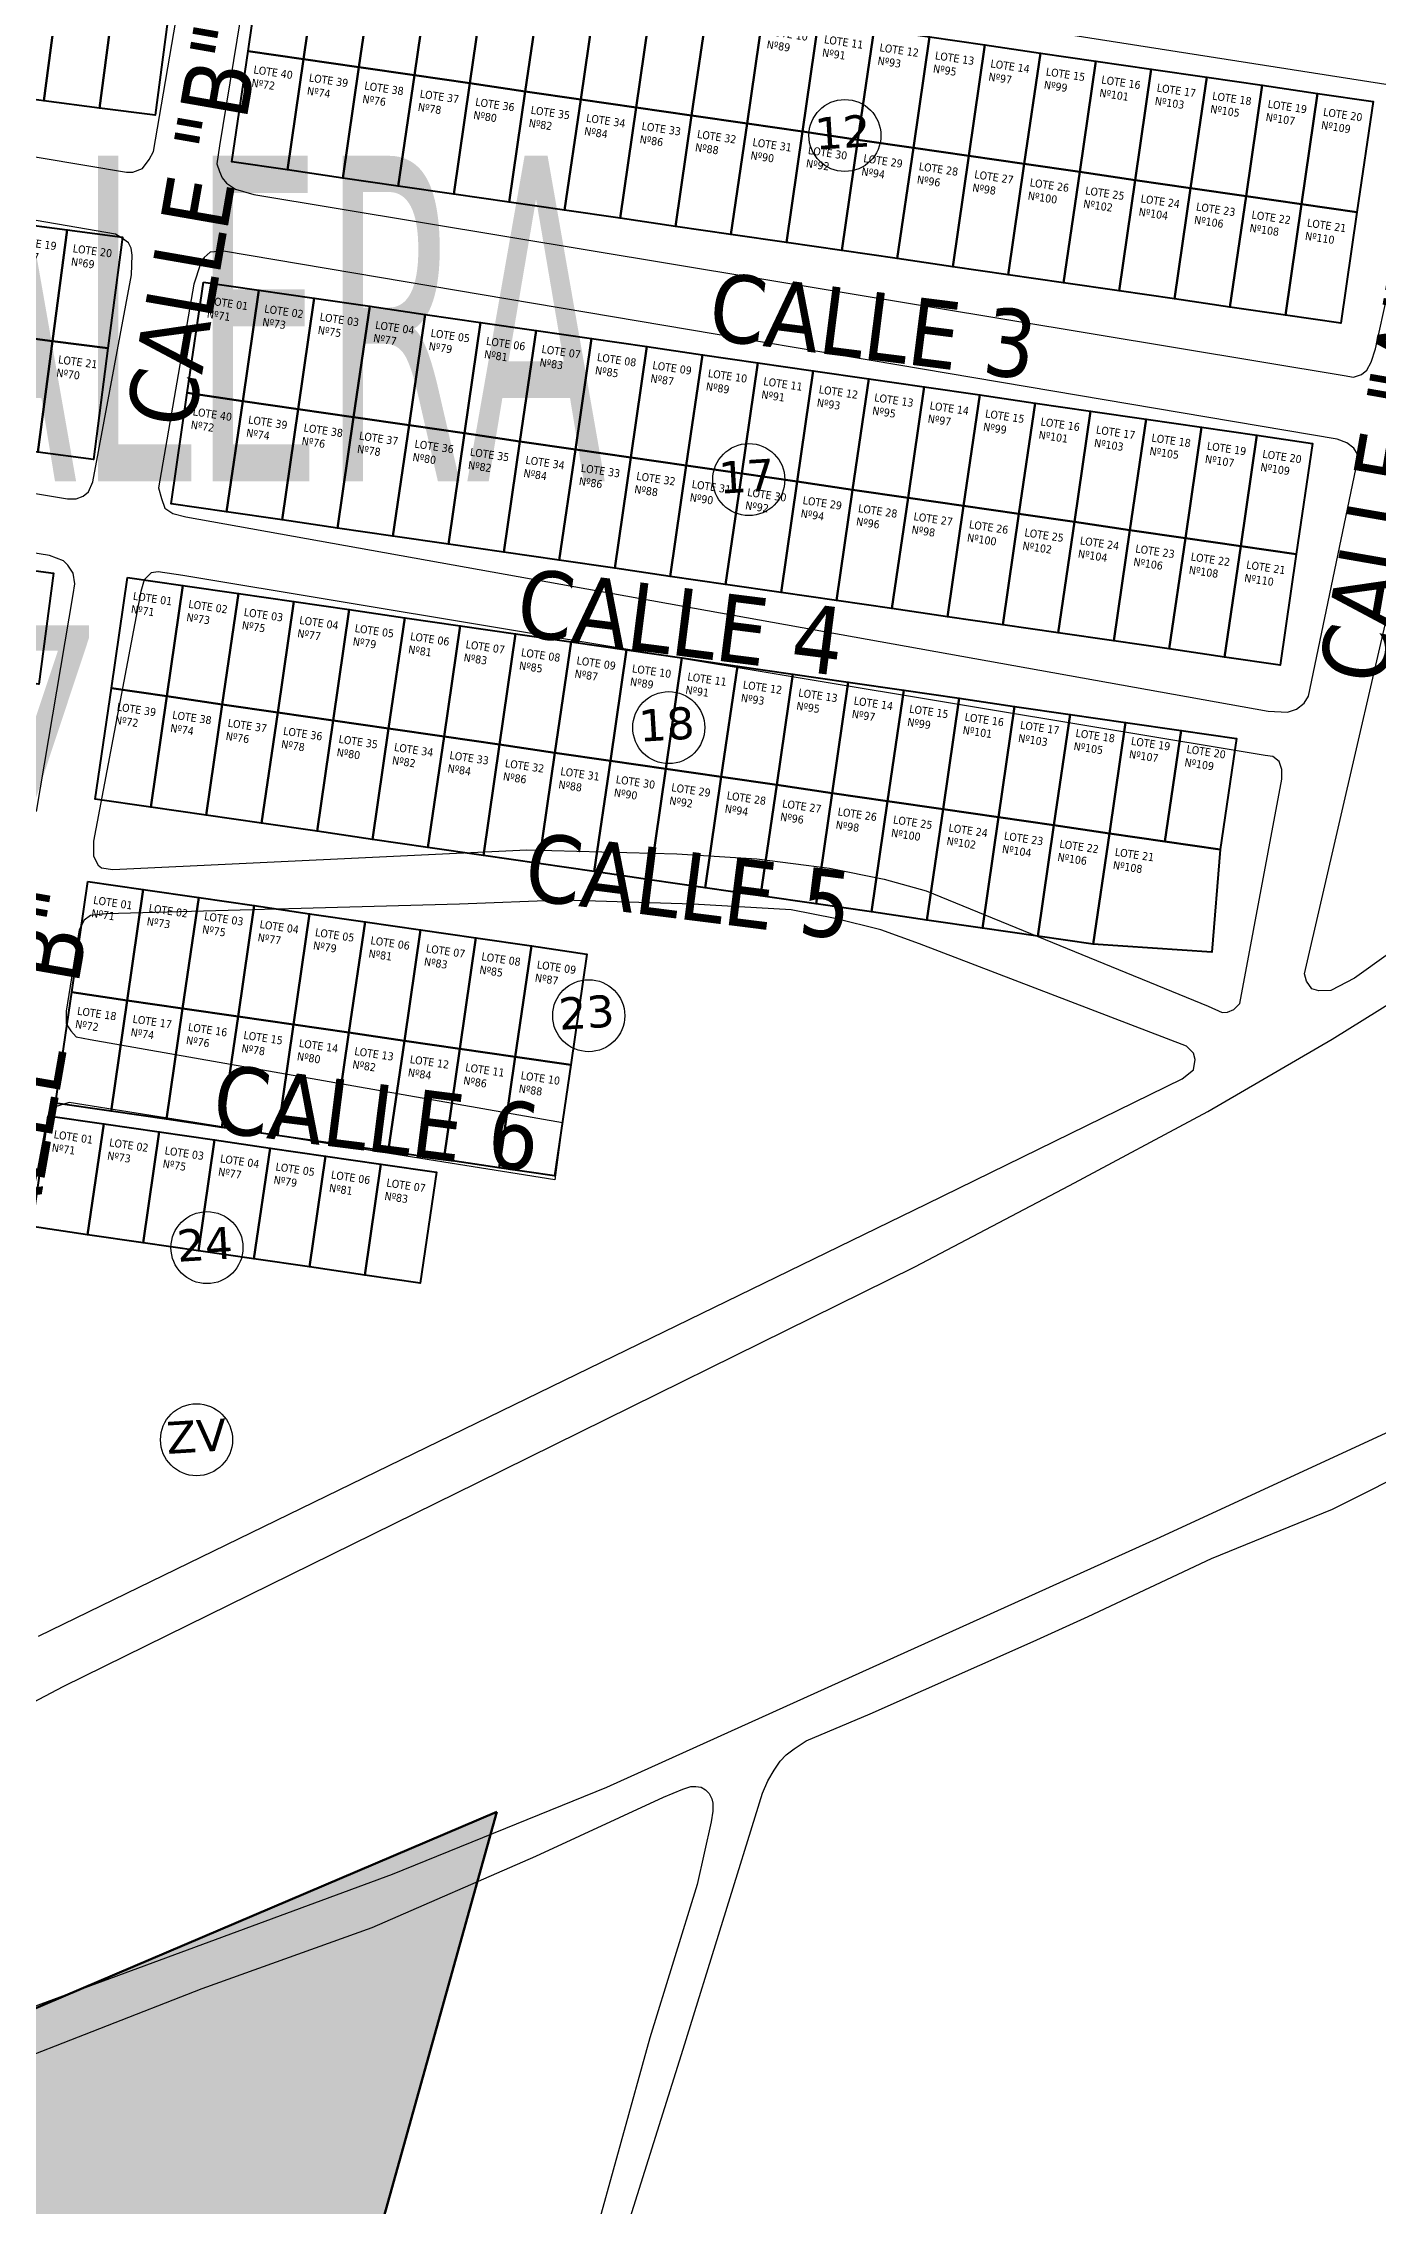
# Model space of a CAD drawing. Header units: metres. Extents: x 2 to 659295185, y -28 to 1124222152.
# Drawn here: x 658771.4 to 658938.2, y 1123157.6 to 1123428 of the extents above; entities that cross this region are included whole.
import ezdxf

# ---------------------------------------------------------------- set-up
doc = ezdxf.new("R2010")
doc.units = ezdxf.units.M
doc.header["$MEASUREMENT"] = 0
doc.linetypes.add('HIDDEN', pattern=[0.375, 0.25, -0.125])
for name, color, linetype in [('CALLES', 1, 'CONTINUOUS'), ('MANZANA', 30, 'CONTINUOUS'), ('Numero de manzana', 6, 'CONTINUOUS'), ('Parcelas', 140, 'CONTINUOUS'), ('TEXTOS', 7, 'CONTINUOUS')]:
    doc.layers.add(name, color=color, linetype=linetype)
doc.layers.add('OCUPACIONES IRREGULARES', color=34, linetype='CONTINUOUS', lineweight=200)
doc.styles.add('ROMAN', font='verdana.ttf')
doc.styles.get("Standard").update_dxf_attribs({"font": 'tahoma.ttf'})

msp = doc.modelspace()

# ---------------------------------------------------------------- hatches: boundary and pattern name
at = {"layer": 'OCUPACIONES IRREGULARES', "lineweight": 200, "transparency": 33554651}
h = msp.add_hatch(color=256, dxfattribs=at)
h.dxf.hatch_style = 1
h.set_gradient(color1=(153, 76, 0), one_color=1, tint=1)
h.paths.add_polyline_path([(658828, 1123207), (658659, 1123135), (658233, 1122810), (658325, 1122630), (658334, 1122562), (658490, 1122561), (658500, 1122537), (658649, 1122565)])

# ---------------------------------------------------------------- linework, layer by layer
at = {"layer": 'MANZANA', "lineweight": -2}
for p, q in [((658928.9352, 1123311.7231), (658971.1787, 1123495.0658)), ((658939.6136, 1123422.8105), (658802.1059, 1123444.4261)), ((658785.1442, 1123414.4922), (658789.7371, 1123441.6067)), ((658797.7356, 1123441.7567), (658793.3653, 1123415.1921)), ((658649.5165, 1123434.0083), (658781.7634, 1123411.9327)), ((658780.3698, 1123404.1843), (658647.3561, 1123426.8097)), ((658937.7912, 1123389.8372), (658944.2312, 1123419.1813)), ((658784.5999, 1123413.4924), (658785.1442, 1123414.4922)), ((658793.3653, 1123415.1921), (658793.0437, 1123412.9725)), ((658781.7634, 1123411.9327), (658782.5302, 1123411.9327)), ((658782.5302, 1123411.9327), (658783.7341, 1123412.3827)), ((658783.7341, 1123412.3827), (658784.5999, 1123413.4924)), ((658793.0437, 1123412.9725), (658793.3735, 1123411.9827)), ((658793.3735, 1123411.9827), (658793.7116, 1123411.2129)), ((658793.7116, 1123411.2129), (658794.2558, 1123410.543)), ((658794.2558, 1123410.543), (658795.3608, 1123409.7732)), ((658795.3608, 1123409.7732), (658797.6614, 1123409.1233)), ((658797.6614, 1123409.1233), (658933.858, 1123386.5079)), ((658781.2521, 1123403.6344), (658780.3698, 1123404.1843)), ((658782.019, 1123403.0846), (658781.2521, 1123403.6344)), ((658782.3488, 1123402.4247), (658782.019, 1123403.0846)), ((658782.4643, 1123401.5349), (658782.3488, 1123402.4247)), ((658782.3653, 1123399.1054), (658782.4643, 1123401.5349)), ((658791.0152, 1123400.4651), (658790.1494, 1123397.9156)), ((658791.4522, 1123401.2449), (658791.0152, 1123400.4651)), ((658792.2191, 1123401.9148), (658791.4522, 1123401.2449)), ((658793.86, 1123402.0248), (658792.2191, 1123401.9148)), ((658933.0169, 1123378.5395), (658793.86, 1123402.0248)), ((658777.5497, 1123373.2006), (658782.3653, 1123399.1054)), ((658790.1494, 1123397.9156), (658785.7709, 1123372.4608)), ((658641.9139, 1123393.0566), (658774.3833, 1123371.0811)), ((658937.247, 1123388.1776), (658937.7912, 1123389.8372)), ((658936.0514, 1123386.6279), (658936.7028, 1123387.1878)), ((658936.7028, 1123387.1878), (658937.247, 1123388.1776)), ((658772.1157, 1123363.9925), (658638.4424, 1123385.6281)), ((658933.858, 1123386.5079), (658935.0619, 1123386.288)), ((658935.0619, 1123386.288), (658936.0514, 1123386.6279)), ((658934.2208, 1123378.0996), (658933.0169, 1123378.5395)), ((658935.1031, 1123377.4398), (658934.2208, 1123378.0996)), ((658935.5484, 1123376.6699), (658935.1031, 1123377.4398)), ((658935.5484, 1123375.7901), (658935.5484, 1123376.6699)), ((658929.4382, 1123346.4461), (658935.5484, 1123375.7901)), ((658774.3833, 1123371.0811), (658775.48, 1123371.0911)), ((658775.48, 1123371.0911), (658776.3541, 1123371.421)), ((658776.3541, 1123371.421), (658777.0055, 1123371.9809)), ((658777.0055, 1123371.9809), (658777.5497, 1123373.2006)), ((658785.7709, 1123372.4608), (658786.1089, 1123371.1411)), ((658786.1089, 1123371.1411), (658786.5542, 1123369.9213)), ((658786.5542, 1123369.9213), (658787.5437, 1123369.2614)), ((658787.5437, 1123369.2614), (658789.1846, 1123368.8315)), ((658789.1846, 1123368.8315), (658924.4, 1123344.5465)), ((658773.8721, 1123363.3426), (658772.1157, 1123363.9925)), ((658774.4163, 1123362.7928), (658773.8721, 1123363.3426)), ((658775.0842, 1123361.793), (658774.4163, 1123362.7928)), ((658775.3069, 1123360.4732), (658775.0842, 1123361.793)), ((658775.0925, 1123359.1435), (658775.3069, 1123360.4732)), ((658783.965, 1123360.9531), (658783.528, 1123359.5134)), ((658784.8308, 1123361.8429), (658783.965, 1123360.9531)), ((658785.7131, 1123361.9529), (658784.8308, 1123361.8429)), ((658788.7806, 1123361.523), (658785.7131, 1123361.9529)), ((658923.9877, 1123339.0176), (658788.7806, 1123361.523)), ((658770.4995, 1123332.029), (658775.0925, 1123359.1435)), ((658783.528, 1123359.5134), (658777.6405, 1123328.2998)), ((658928.894, 1123345.5663), (658929.4382, 1123346.4461)), ((658924.4, 1123344.5465), (658926.816, 1123344.4465)), ((658926.816, 1123344.4465), (658927.9045, 1123344.7864)), ((658927.9045, 1123344.7864), (658928.894, 1123345.5663)), ((658924.9772, 1123338.9076), (658923.9877, 1123339.0176)), ((658925.7441, 1123338.2477), (658924.9772, 1123338.9076)), ((658926.0821, 1123337.2579), (658925.7441, 1123338.2477)), ((658920.8378, 1123308.0339), (658926.0821, 1123336.0382)), ((658926.0821, 1123336.0382), (658926.0821, 1123337.2579)), ((658777.6405, 1123328.2998), (658777.6487, 1123326.4202)), ((658777.6487, 1123326.4202), (658778.2012, 1123325.3104)), ((658778.2012, 1123325.3104), (658778.6464, 1123324.9804)), ((658778.6464, 1123324.9804), (658780.0647, 1123324.7705)), ((658780.0647, 1123324.7705), (658831.7744, 1123327.21)), ((658831.7744, 1123327.21), (658850.5172, 1123326.7401)), ((658850.5172, 1123326.7401), (658860.4947, 1123326.1202)), ((658860.4947, 1123326.1202), (658869.5899, 1123324.9505)), ((658869.5899, 1123324.9505), (658876.3927, 1123323.5407)), ((658876.3927, 1123323.5407), (658881.6618, 1123322.121)), ((658881.6618, 1123322.121), (658916.8963, 1123307.684)), ((658953.5326, 1123324.3306), (658935.1773, 1123311.1933)), ((658779.2154, 1123319.2316), (658777.2447, 1123319.0017)), ((658823.3719, 1123320.4314), (658779.2154, 1123319.2316)), ((658836.3014, 1123320.9313), (658823.3719, 1123320.4314)), ((658852.521, 1123320.4514), (658836.3014, 1123320.9313)), ((658864.7908, 1123319.7315), (658852.521, 1123320.4514)), ((658870.2743, 1123318.6417), (658864.7908, 1123319.7315)), ((658775.8264, 1123317.232), (658774.2267, 1123307.0441)), ((658776.4778, 1123318.4518), (658775.8264, 1123317.232)), ((658777.2447, 1123319.0017), (658776.4778, 1123318.4518)), ((658875.9804, 1123317.232), (658870.2743, 1123318.6417)), ((658880.8125, 1123315.4824), (658875.9804, 1123317.232)), ((658914.1834, 1123302.695), (658880.8125, 1123315.4824)), ((658932.3655, 1123303.5448), (658952.6915, 1123316.2522)), ((658929.1578, 1123310.8333), (658928.9352, 1123311.7231)), ((658935.1773, 1123311.1933), (658932.2253, 1123309.6336)), ((658929.8175, 1123309.8435), (658929.1578, 1123310.8333)), ((658930.6916, 1123309.6236), (658929.8175, 1123309.8435)), ((658932.2253, 1123309.6336), (658930.6916, 1123309.6236)), ((658774.2267, 1123307.0441), (658774.2349, 1123305.4944)), ((658916.8963, 1123307.684), (658918.6526, 1123306.9141)), ((658918.6526, 1123306.9141), (658919.3123, 1123306.9241)), ((658919.3123, 1123306.9241), (658920.0792, 1123307.2541)), ((658920.0792, 1123307.2541), (658920.8378, 1123308.0339)), ((658774.2349, 1123305.4944), (658774.7874, 1123304.6146)), ((658774.7874, 1123304.6146), (658775.4471, 1123303.8448)), ((658775.4471, 1123303.8448), (658777.2034, 1123303.5248)), ((658777.2034, 1123303.5248), (658836.2024, 1123293.1669)), ((658916.8468, 1123294.5266), (658932.3655, 1123303.5448)), ((658915.0574, 1123301.8152), (658914.1834, 1123302.695)), ((658915.2801, 1123301.0353), (658915.0574, 1123301.8152)), ((658915.0657, 1123299.7156), (658915.2801, 1123301.0353)), ((658881.7195, 1123282.969), (658913.6474, 1123298.5958)), ((658913.6474, 1123298.5958), (658915.0657, 1123299.7156)), ((658772.8579, 1123295.0965), (658771.9838, 1123293.9868)), ((658774.606, 1123295.6564), (658772.8579, 1123295.0965)), ((658835.2459, 1123285.9684), (658774.606, 1123295.6564)), ((658771.9838, 1123293.9868), (658771.4478, 1123291.7672)), ((658836.2024, 1123293.1669), (658835.2459, 1123285.9684)), ((658899.5718, 1123285.2685), (658916.8468, 1123294.5266)), ((658771.4478, 1123291.7672), (658766.3107, 1123264.1028)), ((658880.227, 1123275.1106), (658899.5718, 1123285.2685)), ((658770.7469, 1123228.95), (658881.7195, 1123282.969)), ((658825.5571, 1123248.1061), (658880.227, 1123275.1106)), ((658966.058, 1123266.7623), (658910.8356, 1123241.2975)), ((658932.4067, 1123244.8168), (658945.9629, 1123251.6254)), ((658773.8391, 1123222.6613), (658825.5571, 1123248.1061)), ((658917.3168, 1123238.668), (658932.4067, 1123244.8168)), ((658910.8356, 1123241.2975), (658841.7272, 1123210.0238)), ((658901.8971, 1123231.4095), (658917.3168, 1123238.668)), ((658895.0036, 1123228.2901), (658901.8971, 1123231.4095)), ((658874.6693, 1123219.232), (658895.0036, 1123228.2901)), ((658706.3881, 1123187.0785), (658773.8391, 1123222.6613)), ((658866.6791, 1123215.8827), (658874.6693, 1123219.232)), ((658863.4055, 1123213.3232), (658864.1723, 1123214.103)), ((658864.1723, 1123214.103), (658865.1536, 1123214.8829)), ((658865.1536, 1123214.8829), (658866.6791, 1123215.8827)), ((658861.88, 1123210.8837), (658862.6469, 1123212.2134)), ((658862.6469, 1123212.2134), (658863.4055, 1123213.3232)), ((658841.7272, 1123210.0238), (658814.9282, 1123199.1761)), ((658832.8876, 1123201.4656), (658848.8516, 1123208.8341)), ((658848.8516, 1123208.8341), (658851.2593, 1123209.8439)), ((658851.2593, 1123209.8439), (658852.2406, 1123210.1738)), ((658851.2923, 1123177.3205), (658861.2286, 1123209.334)), ((658852.2406, 1123210.1738), (658852.9003, 1123210.1838)), ((658852.9003, 1123210.1838), (658853.5599, 1123210.0738)), ((658853.5599, 1123210.0738), (658854.1042, 1123209.7439)), ((658854.1042, 1123209.7439), (658854.5494, 1123209.304)), ((658854.5494, 1123209.304), (658854.8793, 1123208.6441)), ((658854.8793, 1123208.6441), (658854.9947, 1123208.0842)), ((658861.2286, 1123209.334), (658861.88, 1123210.8837)), ((658854.7803, 1123205.7647), (658853.0652, 1123197.9063)), ((658854.9947, 1123207.0944), (658854.7803, 1123205.7647)), ((658854.9947, 1123208.0842), (658854.9947, 1123207.0944)), ((658812.4379, 1123192.5274), (658832.8876, 1123201.4656)), ((658814.9282, 1123199.1761), (658746.1166, 1123173.7612)), ((658853.0652, 1123197.9063), (658847.1199, 1123178.7402)), ((658791.2131, 1123184.909), (658812.4379, 1123192.5274)), ((658744.3932, 1123166.6727), (658791.2131, 1123184.909)), ((658847.1199, 1123178.7402), (658839.8966, 1123152.6055)), ((658831.9558, 1123115.853), (658851.2923, 1123177.3205))]:
    msp.add_line(p, q, dxfattribs=at)
at = {"layer": 'Numero de manzana', "lineweight": -2}
for centre in [(658871.5001, 1123416.5001), (658859.5001, 1123373.5001), (658849.5001, 1123342.5001), (658839.5001, 1123306.5001), (658791.806, 1123277.5095), (658790.5001, 1123253.5001)]:
    msp.add_circle(centre, 4.5001, dxfattribs=at)
at = {"layer": 'OCUPACIONES IRREGULARES', "lineweight": 200}
msp.add_lwpolyline([(658828, 1123207), (658659, 1123135), (658233, 1122810), (658325, 1122630), (658334, 1122562), (658490, 1122561), (658500, 1122537), (658649, 1122565), (658828, 1123207)], dxfattribs=at)
at = {"layer": 'Parcelas', "lineweight": 40}
for points in [[(658798.95, 1123440.9128), (658805.8771, 1123439.9051), (658803.8619, 1123426.051), (658796.9348, 1123427.0586), (658798.95, 1123440.9128)], [(658805.8771, 1123439.9051), (658812.8042, 1123438.8975), (658810.789, 1123425.0433), (658803.8619, 1123426.051), (658805.8771, 1123439.9051)], [(658812.8042, 1123438.8975), (658819.7313, 1123437.8899), (658817.7161, 1123424.0357), (658810.789, 1123425.0433), (658812.8042, 1123438.8975)], [(658766.3322, 1123435.6441), (658773.2723, 1123434.7304), (658771.4448, 1123420.8502), (658764.5047, 1123421.7639), (658766.3322, 1123435.6441)], [(658819.7313, 1123437.8899), (658826.6584, 1123436.8823), (658824.6432, 1123423.0281), (658817.7161, 1123424.0357), (658819.7313, 1123437.8899)], [(658826.6584, 1123436.8823), (658833.5855, 1123435.8746), (658831.5703, 1123422.0204), (658824.6432, 1123423.0281), (658826.6584, 1123436.8823)], [(658833.5855, 1123435.8746), (658840.5126, 1123434.867), (658838.4974, 1123421.0128), (658831.5703, 1123422.0204), (658833.5855, 1123435.8746)], [(658773.2723, 1123434.7304), (658780.2124, 1123433.8166), (658778.3849, 1123419.9364), (658771.4448, 1123420.8502), (658773.2723, 1123434.7304)], [(658780.2124, 1123433.8166), (658787.1525, 1123432.9029), (658785.325, 1123419.0227), (658778.3849, 1123419.9364), (658780.2124, 1123433.8166)], [(658840.5126, 1123434.867), (658847.4397, 1123433.8594), (658845.4244, 1123420.0052), (658838.4974, 1123421.0128), (658840.5126, 1123434.867)], [(658847.4397, 1123433.8594), (658854.3668, 1123432.8517), (658852.3515, 1123418.9975), (658845.4244, 1123420.0052), (658847.4397, 1123433.8594)], [(658854.3668, 1123432.8517), (658861.2939, 1123431.8441), (658859.2786, 1123417.9899), (658852.3515, 1123418.9975), (658854.3668, 1123432.8517)], [(658861.2939, 1123431.8441), (658868.221, 1123430.8365), (658866.2057, 1123416.9823), (658859.2786, 1123417.9899), (658861.2939, 1123431.8441)], [(658868.221, 1123430.8365), (658875.1481, 1123429.8288), (658873.1328, 1123415.9747), (658866.2057, 1123416.9823), (658868.221, 1123430.8365)], [(658875.1481, 1123429.8288), (658882.0752, 1123428.8212), (658880.0599, 1123414.967), (658873.1328, 1123415.9747), (658875.1481, 1123429.8288)], [(658882.0752, 1123428.8212), (658889.0023, 1123427.8136), (658886.987, 1123413.9594), (658880.0599, 1123414.967), (658882.0752, 1123428.8212)], [(658889.0023, 1123427.8136), (658895.9294, 1123426.806), (658893.9141, 1123412.9518), (658886.987, 1123413.9594), (658889.0023, 1123427.8136)], [(658796.9348, 1123427.0586), (658803.8619, 1123426.051), (658801.8466, 1123412.1968), (658794.9195, 1123413.2044), (658796.9348, 1123427.0586)], [(658803.8619, 1123426.051), (658810.789, 1123425.0433), (658808.7737, 1123411.1891), (658801.8466, 1123412.1968), (658803.8619, 1123426.051)], [(658810.789, 1123425.0433), (658817.7161, 1123424.0357), (658815.7008, 1123410.1815), (658808.7737, 1123411.1891), (658810.789, 1123425.0433)], [(658895.9294, 1123426.806), (658902.8565, 1123425.7983), (658900.8412, 1123411.9441), (658893.9141, 1123412.9518), (658895.9294, 1123426.806)], [(658902.8565, 1123425.7983), (658909.7836, 1123424.7907), (658907.7683, 1123410.9365), (658900.8412, 1123411.9441), (658902.8565, 1123425.7983)], [(658909.7836, 1123424.7907), (658916.7107, 1123423.7831), (658914.6954, 1123409.9289), (658907.7683, 1123410.9365), (658909.7836, 1123424.7907)], [(658817.7161, 1123424.0357), (658824.6432, 1123423.0281), (658822.6279, 1123409.1739), (658815.7008, 1123410.1815), (658817.7161, 1123424.0357)], [(658824.6432, 1123423.0281), (658831.5703, 1123422.0204), (658829.555, 1123408.1662), (658822.6279, 1123409.1739), (658824.6432, 1123423.0281)], [(658831.5703, 1123422.0204), (658838.4974, 1123421.0128), (658836.4821, 1123407.1586), (658829.555, 1123408.1662), (658831.5703, 1123422.0204)], [(658916.7107, 1123423.7831), (658923.6378, 1123422.7754), (658921.6225, 1123408.9212), (658914.6954, 1123409.9289), (658916.7107, 1123423.7831)], [(658923.6378, 1123422.7754), (658930.5649, 1123421.7678), (658928.5496, 1123407.9136), (658921.6225, 1123408.9212), (658923.6378, 1123422.7754)], [(658838.4974, 1123421.0128), (658845.4244, 1123420.0052), (658843.4092, 1123406.151), (658836.4821, 1123407.1586), (658838.4974, 1123421.0128)], [(658845.4244, 1123420.0052), (658852.3515, 1123418.9975), (658850.3363, 1123405.1433), (658843.4092, 1123406.151), (658845.4244, 1123420.0052)], [(658930.5649, 1123421.7678), (658937.492, 1123420.7602), (658935.4767, 1123406.906), (658928.5496, 1123407.9136), (658930.5649, 1123421.7678)], [(658852.3515, 1123418.9975), (658859.2786, 1123417.9899), (658857.2634, 1123404.1357), (658850.3363, 1123405.1433), (658852.3515, 1123418.9975)], [(658859.2786, 1123417.9899), (658866.2057, 1123416.9823), (658864.1905, 1123403.1281), (658857.2634, 1123404.1357), (658859.2786, 1123417.9899)], [(658866.2057, 1123416.9823), (658873.1328, 1123415.9747), (658871.1176, 1123402.1205), (658864.1905, 1123403.1281), (658866.2057, 1123416.9823)], [(658873.1328, 1123415.9747), (658880.0599, 1123414.967), (658878.0447, 1123401.1128), (658871.1176, 1123402.1205), (658873.1328, 1123415.9747)], [(658880.0599, 1123414.967), (658886.987, 1123413.9594), (658884.9718, 1123400.1052), (658878.0447, 1123401.1128), (658880.0599, 1123414.967)], [(658886.987, 1123413.9594), (658893.9141, 1123412.9518), (658891.8989, 1123399.0976), (658884.9718, 1123400.1052), (658886.987, 1123413.9594)], [(658893.9141, 1123412.9518), (658900.8412, 1123411.9441), (658898.826, 1123398.0899), (658891.8989, 1123399.0976), (658893.9141, 1123412.9518)], [(658900.8412, 1123411.9441), (658907.7683, 1123410.9365), (658905.7531, 1123397.0823), (658898.826, 1123398.0899), (658900.8412, 1123411.9441)], [(658907.7683, 1123410.9365), (658914.6954, 1123409.9289), (658912.6802, 1123396.0747), (658905.7531, 1123397.0823), (658907.7683, 1123410.9365)], [(658914.6954, 1123409.9289), (658921.6225, 1123408.9212), (658919.6073, 1123395.067), (658912.6802, 1123396.0747), (658914.6954, 1123409.9289)], [(658921.6225, 1123408.9212), (658928.5496, 1123407.9136), (658926.5344, 1123394.0594), (658919.6073, 1123395.067), (658921.6225, 1123408.9212)], [(658928.5496, 1123407.9136), (658935.4767, 1123406.906), (658933.4615, 1123393.0518), (658926.5344, 1123394.0594), (658928.5496, 1123407.9136)], [(658767.3852, 1123405.6122), (658774.3253, 1123404.6985), (658772.4978, 1123390.8183), (658765.5577, 1123391.732), (658767.3852, 1123405.6122)], [(658774.3253, 1123404.6985), (658781.2654, 1123403.7848), (658779.4379, 1123389.9045), (658772.4978, 1123390.8183), (658774.3253, 1123404.6985)], [(658791.3604, 1123398.1768), (658798.2875, 1123397.1692), (658796.2722, 1123383.315), (658789.3451, 1123384.3226), (658791.3604, 1123398.1768)], [(658798.2875, 1123397.1692), (658805.2146, 1123396.1615), (658803.1993, 1123382.3074), (658796.2722, 1123383.315), (658798.2875, 1123397.1692)], [(658805.2146, 1123396.1615), (658812.1417, 1123395.1539), (658810.1264, 1123381.2997), (658803.1993, 1123382.3074), (658805.2146, 1123396.1615)], [(658812.1417, 1123395.1539), (658819.0688, 1123394.1463), (658817.0535, 1123380.2921), (658810.1264, 1123381.2997), (658812.1417, 1123395.1539)], [(658819.0688, 1123394.1463), (658825.9959, 1123393.1387), (658823.9806, 1123379.2845), (658817.0535, 1123380.2921), (658819.0688, 1123394.1463)], [(658825.9959, 1123393.1387), (658832.923, 1123392.131), (658830.9077, 1123378.2768), (658823.9806, 1123379.2845), (658825.9959, 1123393.1387)], [(658765.5577, 1123391.732), (658772.4978, 1123390.8183), (658770.6704, 1123376.9381), (658763.7302, 1123377.8518), (658765.5577, 1123391.732)], [(658772.4978, 1123390.8183), (658779.4379, 1123389.9045), (658777.6105, 1123376.0243), (658770.6704, 1123376.9381), (658772.4978, 1123390.8183)], [(658832.923, 1123392.131), (658839.8501, 1123391.1234), (658837.8348, 1123377.2692), (658830.9077, 1123378.2768), (658832.923, 1123392.131)], [(658839.8501, 1123391.1234), (658846.7772, 1123390.1158), (658844.7619, 1123376.2616), (658837.8348, 1123377.2692), (658839.8501, 1123391.1234)], [(658846.7772, 1123390.1158), (658853.7043, 1123389.1081), (658851.689, 1123375.2539), (658844.7619, 1123376.2616), (658846.7772, 1123390.1158)], [(658853.7043, 1123389.1081), (658860.6314, 1123388.1005), (658858.6161, 1123374.2463), (658851.689, 1123375.2539), (658853.7043, 1123389.1081)], [(658860.6314, 1123388.1005), (658867.5585, 1123387.0929), (658865.5432, 1123373.2387), (658858.6161, 1123374.2463), (658860.6314, 1123388.1005)], [(658867.5585, 1123387.0929), (658874.4856, 1123386.0852), (658872.4703, 1123372.2311), (658865.5432, 1123373.2387), (658867.5585, 1123387.0929)], [(658789.3451, 1123384.3226), (658796.2722, 1123383.315), (658794.257, 1123369.4608), (658787.3299, 1123370.4684), (658789.3451, 1123384.3226)], [(658874.4856, 1123386.0852), (658881.4127, 1123385.0776), (658879.3974, 1123371.2234), (658872.4703, 1123372.2311), (658874.4856, 1123386.0852)], [(658881.4127, 1123385.0776), (658888.3398, 1123384.07), (658886.3245, 1123370.2158), (658879.3974, 1123371.2234), (658881.4127, 1123385.0776)], [(658888.3398, 1123384.07), (658895.2669, 1123383.0624), (658893.2516, 1123369.2082), (658886.3245, 1123370.2158), (658888.3398, 1123384.07)], [(658796.2722, 1123383.315), (658803.1993, 1123382.3074), (658801.1841, 1123368.4532), (658794.257, 1123369.4608), (658796.2722, 1123383.315)], [(658803.1993, 1123382.3074), (658810.1264, 1123381.2997), (658808.1112, 1123367.4455), (658801.1841, 1123368.4532), (658803.1993, 1123382.3074)], [(658895.2669, 1123383.0624), (658902.194, 1123382.0547), (658900.1787, 1123368.2005), (658893.2516, 1123369.2082), (658895.2669, 1123383.0624)], [(658902.194, 1123382.0547), (658909.1211, 1123381.0471), (658907.1058, 1123367.1929), (658900.1787, 1123368.2005), (658902.194, 1123382.0547)], [(658810.1264, 1123381.2997), (658817.0535, 1123380.2921), (658815.0383, 1123366.4379), (658808.1112, 1123367.4455), (658810.1264, 1123381.2997)], [(658817.0535, 1123380.2921), (658823.9806, 1123379.2845), (658821.9654, 1123365.4303), (658815.0383, 1123366.4379), (658817.0535, 1123380.2921)], [(658823.9806, 1123379.2845), (658830.9077, 1123378.2768), (658828.8925, 1123364.4226), (658821.9654, 1123365.4303), (658823.9806, 1123379.2845)], [(658909.1211, 1123381.0471), (658916.0482, 1123380.0395), (658914.0329, 1123366.1853), (658907.1058, 1123367.1929), (658909.1211, 1123381.0471)], [(658916.0482, 1123380.0395), (658922.9753, 1123379.0318), (658920.96, 1123365.1776), (658914.0329, 1123366.1853), (658916.0482, 1123380.0395)], [(658922.9753, 1123379.0318), (658929.9024, 1123378.0242), (658927.8871, 1123364.17), (658920.96, 1123365.1776), (658922.9753, 1123379.0318)], [(658830.9077, 1123378.2768), (658837.8348, 1123377.2692), (658835.8196, 1123363.415), (658828.8925, 1123364.4226), (658830.9077, 1123378.2768)], [(658837.8348, 1123377.2692), (658844.7619, 1123376.2616), (658842.7467, 1123362.4074), (658835.8196, 1123363.415), (658837.8348, 1123377.2692)], [(658844.7619, 1123376.2616), (658851.689, 1123375.2539), (658849.6738, 1123361.3997), (658842.7467, 1123362.4074), (658844.7619, 1123376.2616)], [(658851.689, 1123375.2539), (658858.6161, 1123374.2463), (658856.6009, 1123360.3921), (658849.6738, 1123361.3997), (658851.689, 1123375.2539)], [(658858.6161, 1123374.2463), (658865.5432, 1123373.2387), (658863.528, 1123359.3845), (658856.6009, 1123360.3921), (658858.6161, 1123374.2463)], [(658865.5432, 1123373.2387), (658872.4703, 1123372.2311), (658870.4551, 1123358.3769), (658863.528, 1123359.3845), (658865.5432, 1123373.2387)], [(658872.4703, 1123372.2311), (658879.3974, 1123371.2234), (658877.3822, 1123357.3692), (658870.4551, 1123358.3769), (658872.4703, 1123372.2311)], [(658879.3974, 1123371.2234), (658886.3245, 1123370.2158), (658884.3093, 1123356.3616), (658877.3822, 1123357.3692), (658879.3974, 1123371.2234)], [(658886.3245, 1123370.2158), (658893.2516, 1123369.2082), (658891.2364, 1123355.354), (658884.3093, 1123356.3616), (658886.3245, 1123370.2158)], [(658893.2516, 1123369.2082), (658900.1787, 1123368.2005), (658898.1634, 1123354.3463), (658891.2364, 1123355.354), (658893.2516, 1123369.2082)], [(658900.1787, 1123368.2005), (658907.1058, 1123367.1929), (658905.0905, 1123353.3387), (658898.1634, 1123354.3463), (658900.1787, 1123368.2005)], [(658907.1058, 1123367.1929), (658914.0329, 1123366.1853), (658912.0176, 1123352.3311), (658905.0905, 1123353.3387), (658907.1058, 1123367.1929)], [(658914.0329, 1123366.1853), (658920.96, 1123365.1776), (658918.9447, 1123351.3234), (658912.0176, 1123352.3311), (658914.0329, 1123366.1853)], [(658920.96, 1123365.1776), (658927.8871, 1123364.17), (658925.8718, 1123350.3158), (658918.9447, 1123351.3234), (658920.96, 1123365.1776)], [(658765.6924, 1123362.7047), (658772.6325, 1123361.791), (658770.805, 1123347.9108), (658763.8649, 1123348.8245), (658765.6924, 1123362.7047)], [(658781.8767, 1123361.2799), (658788.8038, 1123360.2722), (658786.7885, 1123346.418), (658779.8614, 1123347.4257), (658781.8767, 1123361.2799)], [(658788.8038, 1123360.2722), (658795.7309, 1123359.2646), (658793.7156, 1123345.4104), (658786.7885, 1123346.418), (658788.8038, 1123360.2722)], [(658795.7309, 1123359.2646), (658802.658, 1123358.257), (658800.6427, 1123344.4028), (658793.7156, 1123345.4104), (658795.7309, 1123359.2646)], [(658802.658, 1123358.257), (658809.585, 1123357.2494), (658807.5698, 1123343.3952), (658800.6427, 1123344.4028), (658802.658, 1123358.257)], [(658809.585, 1123357.2494), (658816.5121, 1123356.2417), (658814.4969, 1123342.3875), (658807.5698, 1123343.3952), (658809.585, 1123357.2494)], [(658816.5121, 1123356.2417), (658823.4392, 1123355.2341), (658821.424, 1123341.3799), (658814.4969, 1123342.3875), (658816.5121, 1123356.2417)], [(658823.4392, 1123355.2341), (658830.3663, 1123354.2265), (658828.3511, 1123340.3723), (658821.424, 1123341.3799), (658823.4392, 1123355.2341)], [(658830.3663, 1123354.2265), (658837.2934, 1123353.2188), (658835.2782, 1123339.3646), (658828.3511, 1123340.3723), (658830.3663, 1123354.2265)], [(658837.2934, 1123353.2188), (658844.2205, 1123352.2112), (658842.2053, 1123338.357), (658835.2782, 1123339.3646), (658837.2934, 1123353.2188)], [(658844.2205, 1123352.2112), (658851.1476, 1123351.2036), (658849.1324, 1123337.3494), (658842.2053, 1123338.357), (658844.2205, 1123352.2112)], [(658851.1476, 1123351.2036), (658858.0747, 1123350.1959), (658856.0595, 1123336.3417), (658849.1324, 1123337.3494), (658851.1476, 1123351.2036)], [(658858.0747, 1123350.1959), (658865.0018, 1123349.1883), (658862.9866, 1123335.3341), (658856.0595, 1123336.3417), (658858.0747, 1123350.1959)], [(658865.0018, 1123349.1883), (658871.9289, 1123348.1807), (658869.9137, 1123334.3265), (658862.9866, 1123335.3341), (658865.0018, 1123349.1883)], [(658779.8614, 1123347.4257), (658786.7885, 1123346.418), (658784.7732, 1123332.5639), (658777.8461, 1123333.5715), (658779.8614, 1123347.4257)], [(658786.7885, 1123346.418), (658793.7156, 1123345.4104), (658791.7003, 1123331.5562), (658784.7732, 1123332.5639), (658786.7885, 1123346.418)], [(658871.9289, 1123348.1807), (658878.856, 1123347.173), (658876.8408, 1123333.3189), (658869.9137, 1123334.3265), (658871.9289, 1123348.1807)], [(658878.856, 1123347.173), (658885.7831, 1123346.1654), (658883.7679, 1123332.3112), (658876.8408, 1123333.3189), (658878.856, 1123347.173)], [(658793.7156, 1123345.4104), (658800.6427, 1123344.4028), (658798.6274, 1123330.5486), (658791.7003, 1123331.5562), (658793.7156, 1123345.4104)], [(658800.6427, 1123344.4028), (658807.5698, 1123343.3952), (658805.5545, 1123329.541), (658798.6274, 1123330.5486), (658800.6427, 1123344.4028)], [(658885.7831, 1123346.1654), (658892.7102, 1123345.1578), (658890.695, 1123331.3036), (658883.7679, 1123332.3112), (658885.7831, 1123346.1654)], [(658892.7102, 1123345.1578), (658899.6373, 1123344.1502), (658897.6221, 1123330.296), (658890.695, 1123331.3036), (658892.7102, 1123345.1578)], [(658899.6373, 1123344.1502), (658906.5644, 1123343.1425), (658904.5492, 1123329.2883), (658897.6221, 1123330.296), (658899.6373, 1123344.1502)], [(658807.5698, 1123343.3952), (658814.4969, 1123342.3875), (658812.4816, 1123328.5333), (658805.5545, 1123329.541), (658807.5698, 1123343.3952)], [(658814.4969, 1123342.3875), (658821.424, 1123341.3799), (658819.4087, 1123327.5257), (658812.4816, 1123328.5333), (658814.4969, 1123342.3875)], [(658821.424, 1123341.3799), (658828.3511, 1123340.3723), (658826.3358, 1123326.5181), (658819.4087, 1123327.5257), (658821.424, 1123341.3799)], [(658906.5644, 1123343.1425), (658913.4915, 1123342.1349), (658911.4763, 1123328.2807), (658904.5492, 1123329.2883), (658906.5644, 1123343.1425)], [(658913.4915, 1123342.1349), (658920.4186, 1123341.1273), (658918.4034, 1123327.2731), (658911.4763, 1123328.2807), (658913.4915, 1123342.1349)], [(658828.3511, 1123340.3723), (658835.2782, 1123339.3646), (658833.2629, 1123325.5104), (658826.3358, 1123326.5181), (658828.3511, 1123340.3723)], [(658835.2782, 1123339.3646), (658842.2053, 1123338.357), (658840.19, 1123324.5028), (658833.2629, 1123325.5104), (658835.2782, 1123339.3646)], [(658842.2053, 1123338.357), (658849.1324, 1123337.3494), (658847.1171, 1123323.4952), (658840.19, 1123324.5028), (658842.2053, 1123338.357)], [(658849.1324, 1123337.3494), (658856.0595, 1123336.3417), (658854.0442, 1123322.4875), (658847.1171, 1123323.4952), (658849.1324, 1123337.3494)], [(658856.0595, 1123336.3417), (658862.9866, 1123335.3341), (658860.9713, 1123321.4799), (658854.0442, 1123322.4875), (658856.0595, 1123336.3417)], [(658862.9866, 1123335.3341), (658869.9137, 1123334.3265), (658867.8984, 1123320.4723), (658860.9713, 1123321.4799), (658862.9866, 1123335.3341)], [(658869.9137, 1123334.3265), (658876.8408, 1123333.3189), (658874.8255, 1123319.4647), (658867.8984, 1123320.4723), (658869.9137, 1123334.3265)], [(658876.8408, 1123333.3189), (658883.7679, 1123332.3112), (658881.7526, 1123318.457), (658874.8255, 1123319.4647), (658876.8408, 1123333.3189)], [(658883.7679, 1123332.3112), (658890.695, 1123331.3036), (658888.6797, 1123317.4494), (658881.7526, 1123318.457), (658883.7679, 1123332.3112)], [(658890.695, 1123331.3036), (658897.6221, 1123330.296), (658895.6068, 1123316.4418), (658888.6797, 1123317.4494), (658890.695, 1123331.3036)], [(658897.6221, 1123330.296), (658904.5492, 1123329.2883), (658902.5339, 1123315.4341), (658895.6068, 1123316.4418), (658897.6221, 1123330.296)], [(658904.5492, 1123329.2883), (658918.4034, 1123327.2731), (658917.3613, 1123314.4265), (658902.5339, 1123315.4341), (658904.5492, 1123329.2883)], [(658776.9206, 1123323.274), (658783.8477, 1123322.2664), (658781.8325, 1123308.4122), (658774.9054, 1123309.4198), (658776.9206, 1123323.274)], [(658783.8477, 1123322.2664), (658790.7748, 1123321.2588), (658788.7596, 1123307.4046), (658781.8325, 1123308.4122), (658783.8477, 1123322.2664)], [(658790.7748, 1123321.2588), (658797.7019, 1123320.2512), (658795.6867, 1123306.397), (658788.7596, 1123307.4046), (658790.7748, 1123321.2588)], [(658797.7019, 1123320.2512), (658804.629, 1123319.2435), (658802.6138, 1123305.3893), (658795.6867, 1123306.397), (658797.7019, 1123320.2512)], [(658804.629, 1123319.2435), (658811.5561, 1123318.2359), (658809.5408, 1123304.3817), (658802.6138, 1123305.3893), (658804.629, 1123319.2435)], [(658811.5561, 1123318.2359), (658818.4832, 1123317.2283), (658816.4679, 1123303.3741), (658809.5408, 1123304.3817), (658811.5561, 1123318.2359)], [(658818.4832, 1123317.2283), (658825.4103, 1123316.2206), (658823.395, 1123302.3664), (658816.4679, 1123303.3741), (658818.4832, 1123317.2283)], [(658825.4103, 1123316.2206), (658832.3374, 1123315.213), (658830.3221, 1123301.3588), (658823.395, 1123302.3664), (658825.4103, 1123316.2206)], [(658832.3374, 1123315.213), (658839.2645, 1123314.2054), (658837.2492, 1123300.3512), (658830.3221, 1123301.3588), (658832.3374, 1123315.213)], [(658774.9054, 1123309.4198), (658781.8325, 1123308.4122), (658779.8172, 1123294.558), (658772.8901, 1123295.5657), (658774.9054, 1123309.4198)], [(658781.8325, 1123308.4122), (658788.7596, 1123307.4046), (658786.7443, 1123293.5504), (658779.8172, 1123294.558), (658781.8325, 1123308.4122)], [(658788.7596, 1123307.4046), (658795.6867, 1123306.397), (658793.6714, 1123292.5428), (658786.7443, 1123293.5504), (658788.7596, 1123307.4046)], [(658795.6867, 1123306.397), (658802.6138, 1123305.3893), (658800.5985, 1123291.5351), (658793.6714, 1123292.5428), (658795.6867, 1123306.397)], [(658802.6138, 1123305.3893), (658809.5408, 1123304.3817), (658807.5256, 1123290.5275), (658800.5985, 1123291.5351), (658802.6138, 1123305.3893)], [(658809.5408, 1123304.3817), (658816.4679, 1123303.3741), (658814.4527, 1123289.5199), (658807.5256, 1123290.5275), (658809.5408, 1123304.3817)], [(658816.4679, 1123303.3741), (658823.395, 1123302.3664), (658821.3798, 1123288.5122), (658814.4527, 1123289.5199), (658816.4679, 1123303.3741)], [(658823.395, 1123302.3664), (658830.3221, 1123301.3588), (658828.3069, 1123287.5046), (658821.3798, 1123288.5122), (658823.395, 1123302.3664)], [(658830.3221, 1123301.3588), (658837.2492, 1123300.3512), (658835.234, 1123286.497), (658828.3069, 1123287.5046), (658830.3221, 1123301.3588)], [(658771.9838, 1123293.9868), (658778.9109, 1123292.9791), (658776.8956, 1123279.1249), (658769.9685, 1123280.1326), (658771.9838, 1123293.9868)], [(658778.9109, 1123292.9791), (658785.838, 1123291.9715), (658783.8227, 1123278.1173), (658776.8956, 1123279.1249), (658778.9109, 1123292.9791)], [(658785.838, 1123291.9715), (658792.7651, 1123290.9639), (658790.7498, 1123277.1097), (658783.8227, 1123278.1173), (658785.838, 1123291.9715)], [(658792.7651, 1123290.9639), (658799.6922, 1123289.9562), (658797.6769, 1123276.102), (658790.7498, 1123277.1097), (658792.7651, 1123290.9639)], [(658799.6922, 1123289.9562), (658806.6193, 1123288.9486), (658804.604, 1123275.0944), (658797.6769, 1123276.102), (658799.6922, 1123289.9562)], [(658806.6193, 1123288.9486), (658813.5464, 1123287.941), (658811.5311, 1123274.0868), (658804.604, 1123275.0944), (658806.6193, 1123288.9486)], [(658813.5464, 1123287.941), (658820.4735, 1123286.9333), (658818.4582, 1123273.0792), (658811.5311, 1123274.0868), (658813.5464, 1123287.941)]]:
    msp.add_lwpolyline(points, dxfattribs=at)

# ---------------------------------------------------------------- texts
at = {"layer": 'CALLES', "color": 0}
for s, rotation, p in [('CALLE "B"', 80.117379, (658789.9803, 1123379.6179)), ('CALLE 3', 352.810288, (658854.1761, 1123391.0738)), ('CALLE "A"', 80.117379, (658938.9807, 1123347.6181)), ('CALLE 4', 352.810288, (658830.176, 1123354.0738)), ('CALLE 5', 352.810288, (658831.1761, 1123321.0738)), ('CALLE "B"', 80.117379, (658768.9803, 1123271.6179)), ('CALLE 6', 352.810288, (658792.1761, 1123292.0737))]:
    msp.add_text(s, height=8.5, rotation=rotation, dxfattribs=at).set_placement(p)
at = {"layer": 'Numero de manzana', "lineweight": -2, "style": 'ROMAN'}
for s, p in [('12', (658867.8524, 1123414.7235)), ('17', (658855.8524, 1123371.7235)), ('18', (658845.8524, 1123340.7235)), ('23', (658835.8524, 1123304.7235)), ('24', (658788.1584, 1123275.7329)), ('ZV', (658786.8525, 1123251.7235))]:
    msp.add_text(s, height=4, rotation=3.491535, dxfattribs=at).set_placement(p)
at = {"layer": 'Parcelas', "lineweight": 40, "char_height": 1, "width": 6.941503, "attachment_point": 1}
for s, insert, rotation in [('LOTE 10\\PNº89', (658862.0752, 1123430.0455), 351.507217), ('LOTE 11\\PNº91', (658869.0023, 1123429.0378), 351.507217), ('LOTE 12\\PNº93', (658875.9294, 1123428.0302), 351.507217), ('LOTE 40\\PNº72', (658797.716, 1123425.26), 351.507217), ('LOTE 13\\PNº95', (658882.8565, 1123427.0226), 351.507217), ('LOTE 14\\PNº97', (658889.7836, 1123426.015), 351.507217), ('LOTE 15\\PNº99', (658896.7107, 1123425.0073), 351.507217), ('LOTE 39\\PNº74', (658804.6431, 1123424.2523), 351.507217), ('LOTE 38\\PNº76', (658811.5702, 1123423.2447), 351.507217), ('LOTE 37\\PNº78', (658818.4973, 1123422.2371), 351.507217), ('LOTE 16\\PNº101', (658903.6378, 1123423.9997), 351.507217), ('LOTE 17\\PNº103', (658910.5649, 1123422.9921), 351.507217), ('LOTE 18\\PNº105', (658917.492, 1123421.9844), 351.507217), ('LOTE 36\\PNº80', (658825.4244, 1123421.2294), 351.507217), ('LOTE 35\\PNº82', (658832.3515, 1123420.2218), 351.507217), ('LOTE 19\\PNº107', (658924.4191, 1123420.9768), 351.507217), ('LOTE 20\\PNº109', (658931.3462, 1123419.9692), 351.507217), ('LOTE 34\\PNº84', (658839.2786, 1123419.2142), 351.507217), ('LOTE 33\\PNº86', (658846.2057, 1123418.2065), 351.507217), ('LOTE 32\\PNº88', (658853.1328, 1123417.1989), 351.507217), ('LOTE 31\\PNº90', (658860.0599, 1123416.1913), 351.507217), ('LOTE 30\\PNº92', (658866.987, 1123415.1837), 351.507217), ('LOTE 29\\PNº94', (658873.9141, 1123414.176), 351.507217), ('LOTE 28\\PNº96', (658880.8412, 1123413.1684), 351.507217), ('LOTE 27\\PNº98', (658887.7683, 1123412.1608), 351.507217), ('LOTE 26\\PNº100', (658894.6954, 1123411.1531), 351.507217), ('LOTE 25\\PNº102', (658901.6225, 1123410.1455), 351.507217), ('LOTE 24\\PNº104', (658908.5496, 1123409.1379), 351.507217), ('LOTE 23\\PNº106', (658915.4767, 1123408.1302), 351.507217), ('LOTE 22\\PNº108', (658922.4038, 1123407.1226), 351.507217), ('LOTE 21\\PNº110', (658929.3309, 1123406.115), 351.507217), ('LOTE 19\\PNº67', (658768.1908, 1123403.8244), 352.283039), ('LOTE 20\\PNº69', (658775.1309, 1123402.9106), 352.283039), ('LOTE 01\\PNº71', (658792.1417, 1123396.3782), 351.507217), ('LOTE 02\\PNº73', (658799.0688, 1123395.3706), 351.507217), ('LOTE 03\\PNº75', (658805.9959, 1123394.3629), 351.507217), ('LOTE 04\\PNº77', (658812.923, 1123393.3553), 351.507217), ('LOTE 05\\PNº79', (658819.8501, 1123392.3477), 351.507217), ('LOTE 06\\PNº81', (658826.7772, 1123391.34), 351.507217), ('LOTE 07\\PNº83', (658833.7043, 1123390.3324), 351.507217), ('LOTE 21\\PNº70', (658773.3034, 1123389.0304), 352.283039), ('LOTE 08\\PNº85', (658840.6314, 1123389.3248), 351.507217), ('LOTE 09\\PNº87', (658847.5585, 1123388.3171), 351.507217), ('LOTE 10\\PNº89', (658854.4856, 1123387.3095), 351.507217), ('LOTE 11\\PNº91', (658861.4127, 1123386.3019), 351.507217), ('LOTE 12\\PNº93', (658868.3398, 1123385.2943), 351.507217), ('LOTE 13\\PNº95', (658875.2669, 1123384.2866), 351.507217), ('LOTE 40\\PNº72', (658790.1264, 1123382.524), 351.507217), ('LOTE 39\\PNº74', (658797.0535, 1123381.5164), 351.507217), ('LOTE 14\\PNº97', (658882.194, 1123383.279), 351.507217), ('LOTE 15\\PNº99', (658889.1211, 1123382.2714), 351.507217), ('LOTE 38\\PNº76', (658803.9806, 1123380.5087), 351.507217), ('LOTE 37\\PNº78', (658810.9077, 1123379.5011), 351.507217), ('LOTE 16\\PNº101', (658896.0482, 1123381.2637), 351.507217), ('LOTE 17\\PNº103', (658902.9753, 1123380.2561), 351.507217), ('LOTE 18\\PNº105', (658909.9024, 1123379.2485), 351.507217), ('LOTE 36\\PNº80', (658817.8348, 1123378.4935), 351.507217), ('LOTE 35\\PNº82', (658824.7619, 1123377.4858), 351.507217), ('LOTE 34\\PNº84', (658831.689, 1123376.4782), 351.507217), ('LOTE 19\\PNº107', (658916.8294, 1123378.2408), 351.507217), ('LOTE 20\\PNº109', (658923.7565, 1123377.2332), 351.507217), ('LOTE 33\\PNº86', (658838.6161, 1123375.4706), 351.507217), ('LOTE 32\\PNº88', (658845.5432, 1123374.4629), 351.507217), ('LOTE 31\\PNº90', (658852.4703, 1123373.4553), 351.507217), ('LOTE 30\\PNº92', (658859.3974, 1123372.4477), 351.507217), ('LOTE 29\\PNº94', (658866.3245, 1123371.4401), 351.507217), ('LOTE 28\\PNº96', (658873.2516, 1123370.4324), 351.507217), ('LOTE 27\\PNº98', (658880.1787, 1123369.4248), 351.507217), ('LOTE 26\\PNº100', (658887.1058, 1123368.4172), 351.507217), ('LOTE 25\\PNº102', (658894.0329, 1123367.4095), 351.507217), ('LOTE 24\\PNº104', (658900.96, 1123366.4019), 351.507217), ('LOTE 23\\PNº106', (658907.8871, 1123365.3943), 351.507217), ('LOTE 22\\PNº108', (658914.8142, 1123364.3866), 351.507217), ('LOTE 21\\PNº110', (658921.7413, 1123363.379), 351.507217), ('LOTE 01\\PNº71', (658782.6579, 1123359.4812), 351.507217), ('LOTE 02\\PNº73', (658789.585, 1123358.4736), 351.507217), ('LOTE 03\\PNº75', (658796.5121, 1123357.466), 351.507217), ('LOTE 04\\PNº77', (658803.4392, 1123356.4584), 351.507217), ('LOTE 05\\PNº79', (658810.3663, 1123355.4507), 351.507217), ('LOTE 06\\PNº81', (658817.2934, 1123354.4431), 351.507217), ('LOTE 07\\PNº83', (658824.2205, 1123353.4355), 351.507217), ('LOTE 08\\PNº85', (658831.1476, 1123352.4278), 351.507217), ('LOTE 09\\PNº87', (658838.0747, 1123351.4202), 351.507217), ('LOTE 10\\PNº89', (658845.0018, 1123350.4126), 351.507217), ('LOTE 11\\PNº91', (658851.9289, 1123349.4049), 351.507217), ('LOTE 12\\PNº93', (658858.856, 1123348.3973), 351.507217), ('LOTE 13\\PNº95', (658865.7831, 1123347.3897), 351.507217), ('LOTE 14\\PNº97', (658872.7102, 1123346.3821), 351.507217), ('LOTE 39\\PNº72', (658780.6427, 1123345.627), 351.507217), ('LOTE 38\\PNº74', (658787.5698, 1123344.6194), 351.507217), ('LOTE 37\\PNº76', (658794.4969, 1123343.6118), 351.507217), ('LOTE 15\\PNº99', (658879.6373, 1123345.3744), 351.507217), ('LOTE 16\\PNº101', (658886.5644, 1123344.3668), 351.507217), ('LOTE 36\\PNº78', (658801.424, 1123342.6042), 351.507217), ('LOTE 35\\PNº80', (658808.3511, 1123341.5965), 351.507217), ('LOTE 17\\PNº103', (658893.4915, 1123343.3592), 351.507217), ('LOTE 18\\PNº105', (658900.4186, 1123342.3515), 351.507217), ('LOTE 19\\PNº107', (658907.3457, 1123341.3439), 351.507217), ('LOTE 34\\PNº82', (658815.2782, 1123340.5889), 351.507217), ('LOTE 33\\PNº84', (658822.2053, 1123339.5813), 351.507217), ('LOTE 32\\PNº86', (658829.1324, 1123338.5736), 351.507217), ('LOTE 20\\PNº109', (658914.2728, 1123340.3363), 351.507217), ('LOTE 31\\PNº88', (658836.0595, 1123337.566), 351.507217), ('LOTE 30\\PNº90', (658842.9866, 1123336.5584), 351.507217), ('LOTE 29\\PNº92', (658849.9137, 1123335.5507), 351.507217), ('LOTE 28\\PNº94', (658856.8408, 1123334.5431), 351.507217), ('LOTE 27\\PNº96', (658863.7679, 1123333.5355), 351.507217), ('LOTE 26\\PNº98', (658870.695, 1123332.5279), 351.507217), ('LOTE 25\\PNº100', (658877.622, 1123331.5202), 351.507217), ('LOTE 24\\PNº102', (658884.5491, 1123330.5126), 351.507217), ('LOTE 23\\PNº104', (658891.4762, 1123329.505), 351.507217), ('LOTE 22\\PNº106', (658898.4033, 1123328.4973), 351.507217), ('LOTE 21\\PNº108', (658905.3304, 1123327.4897), 351.507217), ('LOTE 01\\PNº71', (658777.7019, 1123321.4754), 351.507217), ('LOTE 02\\PNº73', (658784.629, 1123320.4678), 351.507217), ('LOTE 03\\PNº75', (658791.5561, 1123319.4602), 351.507217), ('LOTE 04\\PNº77', (658798.4832, 1123318.4525), 351.507217), ('LOTE 05\\PNº79', (658805.4103, 1123317.4449), 351.507217), ('LOTE 06\\PNº81', (658812.3374, 1123316.4373), 351.507217), ('LOTE 07\\PNº83', (658819.2645, 1123315.4296), 351.507217), ('LOTE 08\\PNº85', (658826.1916, 1123314.422), 351.507217), ('LOTE 09\\PNº87', (658833.1187, 1123313.4144), 351.507217), ('LOTE 18\\PNº72', (658775.6866, 1123307.6212), 351.507217), ('LOTE 17\\PNº74', (658782.6137, 1123306.6136), 351.507217), ('LOTE 16\\PNº76', (658789.5408, 1123305.606), 351.507217), ('LOTE 15\\PNº78', (658796.4679, 1123304.5983), 351.507217), ('LOTE 14\\PNº80', (658803.395, 1123303.5907), 351.507217), ('LOTE 13\\PNº82', (658810.3221, 1123302.5831), 351.507217), ('LOTE 12\\PNº84', (658817.2492, 1123301.5754), 351.507217), ('LOTE 11\\PNº86', (658824.1763, 1123300.5678), 351.507217), ('LOTE 10\\PNº88', (658831.1034, 1123299.5602), 351.507217), ('LOTE 01\\PNº71', (658772.7651, 1123292.1881), 351.507217), ('LOTE 02\\PNº73', (658779.6922, 1123291.1805), 351.507217), ('LOTE 03\\PNº75', (658786.6193, 1123290.1729), 351.507217), ('LOTE 04\\PNº77', (658793.5464, 1123289.1652), 351.507217), ('LOTE 05\\PNº79', (658800.4735, 1123288.1576), 351.507217), ('LOTE 06\\PNº81', (658807.4006, 1123287.15), 351.507217), ('LOTE 07\\PNº83', (658814.3277, 1123286.1423), 351.507217)]:
    msp.add_mtext(s, dxfattribs=dict(at, insert=insert, rotation=rotation))
at = {"layer": 'TEXTOS', "color": 0, "width": 0.535714}
msp.add_text('LA CARRIZALERA', height=40.6994, dxfattribs=at).set_placement((658621.4724, 1123373.2656))
at = {"layer": 'TEXTOS', "linetype": 'HIDDEN', "lineweight": 40, "insert": (658626.5503, 1123355.2682), "char_height": 27.69936, "width": 372.724773, "attachment_point": 1}
msp.add_mtext('sector 37', dxfattribs=at)

doc.saveas('drawing.dxf')
